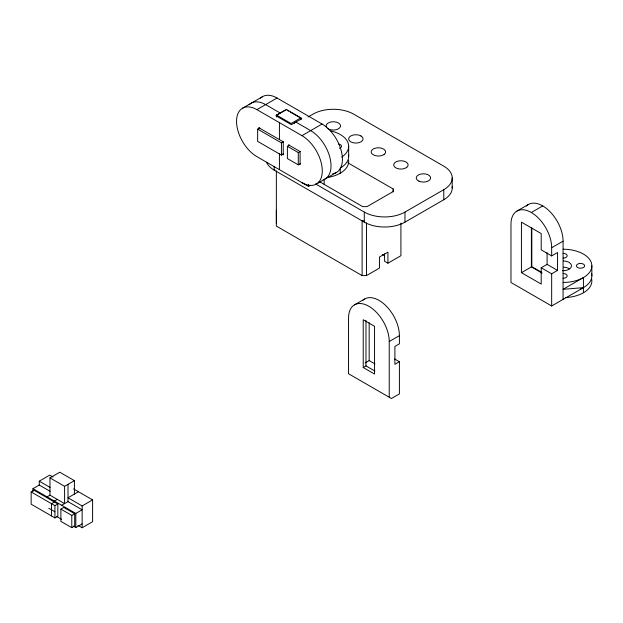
<?xml version="1.0" encoding="UTF-8"?>
<svg xmlns="http://www.w3.org/2000/svg" width="623" height="623" viewBox="0 0 623 623"><rect width="100%" height="100%" fill="white"/><g stroke="black" fill="none" stroke-linecap="round" stroke-linejoin="round"><path stroke-width="0.93" d="M276.355 223.571L276.355 210.231M347.79 162.774L393.214 188.995L393.214 191.518L367.048 206.618L362.687 206.618L318.984 181.386M242.503 108.215L262.633 96.596M310.161 185.459L308.486 186.425L256.894 156.63A28.775 16.611 60 0 1 236.545 121.392A28.775 16.611 60 0 1 256.894 109.64L277.025 98.021L322.075 124.032A28.775 16.611 60 0 1 341.661 152.456A28.775 16.611 60 0 1 332.705 173.7M276.472 116.992L276.472 115.068L286.276 109.407L300.901 117.848L300.901 119.764M285.435 110.224L275.888 115.746L291.385 124.686L301.773 118.689L290.357 112.093M283.605 153.85L281.425 155.104L257.649 141.374L257.649 129.125L259.83 127.871M300.901 117.848L291.089 123.51L276.472 115.068M308.027 117.007L312.98 114.149A28.775 16.611 0 0 1 353.677 114.149L443.786 166.177A28.775 16.611 0 0 1 443.786 189.672L443.786 199.742L404.981 222.146A28.775 16.611 0 0 1 364.291 222.146L274.175 170.118A28.775 16.611 0 0 1 266.543 162.253M257.649 129.125L281.425 142.854L283.605 141.592M256.894 109.64L301.945 135.658L322.075 124.032M300.465 163.584L298.285 164.838L287.382 158.546L287.382 146.296L289.563 145.034M287.382 146.296L298.285 152.588L300.465 151.327M274.798 169.76L274.175 170.118L274.175 166.458M316.336 184.073L336.467 172.446M315.44 183.871L364.291 212.077A28.775 16.611 0 0 0 404.981 212.077L443.786 189.672M276.355 170.795L276.355 226.087L362.111 275.6L366.464 275.6L379.446 268.1L379.446 257.026L387.934 252.128L387.934 263.202L400.916 255.71L400.916 223.073M50.066 491.274L39.257 485.044L39.257 481.182L49.723 475.139L53.048 477.062M49.972 477.88L64.59 486.322L64.59 503.61L49.972 495.168L49.972 477.88L59.785 472.218L74.402 480.66L74.402 494.086M32.941 491.508L32.941 488.689L39.257 485.044M354.495 304.857L364.673 298.985M516.926 211.08L528.335 204.492M31.15 491.936L34.055 490.262L57.838 503.991L57.838 516.241L54.925 517.915L31.15 504.194L31.15 491.936L54.925 505.666L57.838 503.991M583.424 292.763L583.424 277.578L563.075 289.321L583.424 287.647L551.667 305.979L510.969 282.484L510.969 224.249A28.775 16.611 60 0 1 531.318 212.505L542.726 205.917M64.59 486.322L74.402 480.66M47.068 496.85L49.972 495.168M54.372 501.071L57.285 499.389M54.372 501.99L51.468 503.672L51.468 515.922M78.475 491.734L68.008 497.777L82.135 505.938L92.601 499.895L92.601 521.708L82.135 527.751L77.93 525.329M61.685 505.292L68.008 501.64L82.135 509.793L75.811 513.445L32.941 488.689M60.89 509.108L63.795 507.426L74.698 513.726L74.698 525.976L71.785 527.65L60.89 521.358L60.89 509.108L71.785 515.4L74.698 513.726M389.235 397.24L389.235 341.529L399.405 335.649A28.775 16.611 60 0 0 385.349 305.184A28.775 16.611 60 0 0 362.602 300.59M551.667 255.921L541.2 249.878L541.2 233.563L521.435 222.154L521.435 272.672L541.2 284.08L541.2 267.765L551.667 273.809L557.554 270.413L557.554 252.517L551.667 255.921L551.667 247.744L563.075 241.156A28.775 16.611 60 0 0 549.011 210.699A28.775 16.611 60 0 0 526.264 206.096M73.288 526.085L75.811 527.541L82.135 523.896M365.055 362.952L369.174 360.577L374.945 363.902M521.435 272.672L531.388 266.917L542.096 273.1M363.217 367.508L374.555 374.049L374.555 326.288L363.217 319.739L363.217 367.508L365.981 365.911L374.882 371.051M541.2 267.765L547.087 264.37L557.554 270.413M389.235 341.529A28.775 16.611 60 0 0 368.886 306.282A28.775 16.611 60 0 0 348.537 318.026L348.537 373.745L391.415 398.502L399.405 393.884L399.405 361.714L394.904 364.315L394.904 346.427L399.405 343.826L399.405 335.649M363.855 220.885L362.111 220.885L362.111 275.6M287.094 110.216L288.729 111.151M280.397 113.145L265.608 104.609A28.775 16.611 60 0 0 249.153 104.789M295.886 122.085L310.667 130.62A28.775 16.611 60 0 1 329.762 157.004A28.775 16.611 60 0 1 323.882 179.611M541.683 272.36L531.824 266.667L531.824 227.839M288.472 144.824L300.099 151.537L300.099 164.628M281.713 154.013L283.239 154.893L283.239 141.803L258.74 127.66L258.74 129.529M382.265 254.394L384.593 255.734M387.934 263.202L384.593 261.271L384.593 253.888M394.577 358.926L399.405 361.714M73.6 488.923L92.601 499.895M39.257 481.182L50.066 487.42M48.781 508.243L54.925 511.795M56.475 516.381L61.521 519.294M563.075 249.216A28.775 16.611 0 0 1 591.85 265.826L591.85 275.896M563.075 241.156L563.075 299.398M551.667 273.809L551.667 305.979M547.087 252.611L547.087 264.37M531.388 228.065L531.388 266.917M452.22 177.921L452.22 187.99M404.981 212.077L404.981 222.146M393.214 188.995L393.214 191.868M369.174 322.683L369.174 360.577M366.464 222.808L366.464 275.6M365.981 320.479L365.981 365.911M364.291 212.077L364.291 222.146M348.67 146.273L348.67 156.342M340.244 173.21L340.244 168.085A28.775 16.611 0 0 0 348.584 155.034M324.17 179.494L324.17 184.307M308.486 184.54L308.486 186.425M298.285 152.588L298.285 164.838M294.508 121.54L294.508 123.455M281.425 142.854L281.425 155.104M279.423 122.645L279.423 139.599M279.423 153.632L279.423 169.643M82.135 505.938L82.135 527.751M75.811 513.445L75.811 527.541M71.785 515.4L71.785 527.65M68.008 484.351L68.008 501.64M54.925 505.666L54.925 517.915M591.5 273.302A28.775 16.611 0 0 1 580.589 289.08M591.85 265.826A28.775 16.611 0 0 1 563.075 282.445M591.5 278.419A28.775 16.611 0 0 1 565.334 297.584M563.075 278.286A4.112 2.375 0 0 0 567.047 275.304L566.634 274.727A4.112 2.375 0 0 0 563.075 273.544M563.075 258.117A4.112 2.375 0 0 0 566.634 256.933L567.047 256.357A4.112 2.375 0 0 0 563.075 253.366M562.624 270.686A8.426 4.867 0 0 0 568.706 269.447L569.617 268.895A8.426 4.867 0 0 0 569.344 262.579L568.386 262.049A8.426 4.867 0 0 0 563.527 260.975M563.527 267.181A8.426 4.867 0 0 1 569.344 268.786M531.318 212.505A28.775 16.611 60 0 1 551.667 247.744M330.906 130.923A28.775 16.611 0 0 1 341.778 157.058M338.429 143.975A4.112 2.375 0 0 1 341.443 145.961A4.112 2.375 0 0 1 339.426 148.329M348.584 160.158A28.775 16.611 0 0 1 326.616 177.61M301.945 135.658A28.775 16.611 60 0 1 322.293 170.897A28.775 16.611 60 0 1 301.945 182.648M452.127 186.69A28.775 16.611 0 0 1 443.786 199.742M326.491 127.178A7.196 4.151 0 0 1 334.084 121.765A7.196 4.151 0 0 1 339.558 127.972A7.196 4.151 0 0 1 327.511 128.338M260.562 98.2A28.775 16.611 60 0 1 277.025 98.021M384.204 154.348L383.472 154.847A7.196 4.151 0 0 1 371.978 153.795L371.542 153.196A7.196 4.151 0 0 1 373.302 148.975L374.158 148.547A7.196 4.151 0 0 1 385.224 150.626L385.489 151.257A7.196 4.151 0 0 1 384.204 154.348M406.733 167.353L406.001 167.852A7.196 4.151 0 0 1 395.091 167.353L394.507 166.8A7.196 4.151 0 0 1 396.244 161.754A7.196 4.151 0 0 1 405.145 161.559L406.001 161.98A7.196 4.151 0 0 1 406.733 167.353M579.483 263.537L578.487 263.77A4.112 2.375 0 0 0 578.487 267.882L579.483 268.124A4.112 2.375 0 0 0 584.654 265.826A4.112 2.375 0 0 0 579.483 263.537M360.943 135.97L360.086 135.541A7.196 4.151 0 0 0 350.772 135.97A7.196 4.151 0 0 0 350.04 141.343L350.772 141.842A7.196 4.151 0 0 0 360.943 141.842A7.196 4.151 0 0 0 360.943 135.97M418.913 181.153A7.196 4.151 0 0 0 430.548 178.575A7.196 4.151 0 0 0 420.86 174.043A7.196 4.151 0 0 0 418.913 181.153"/></g></svg>
